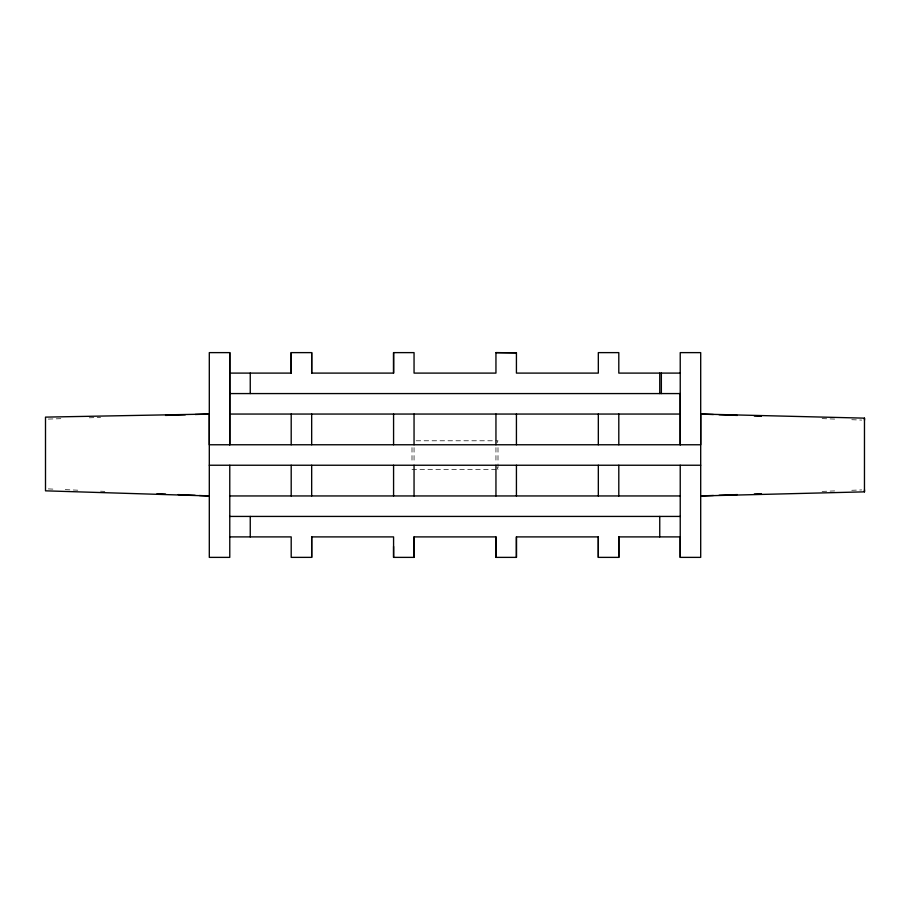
<?xml version="1.0" encoding="UTF-8"?>
<svg xmlns="http://www.w3.org/2000/svg" width="910" height="910" viewBox="0 0 910 910"><rect width="100%" height="100%" fill="white"/><g stroke="black" fill="none" stroke-linecap="round" stroke-linejoin="round"><path stroke-width="0.68" stroke-dasharray="4.55 3.41" d="M496.974 442.829L497.998 440.781L414.823 440.781M822.139 491.4L837.666 490.808M851.794 490.285L861.668 489.91M48.321 419.078L63.859 418.6M89.271 417.804L100.566 417.451M412.002 469.446L497.998 469.446L497.998 463.986M822.139 418.611L837.666 419.191M851.794 419.715L861.679 420.09M48.321 488.909L53.974 489.159M65.27 489.648L79.386 490.262M100.566 491.195L104.809 491.377M496.974 467.399L497.998 469.446M497.998 447.606L497.998 462.621M495.95 447.606L495.95 462.621M414.05 447.606L414.05 462.621M412.002 447.606L412.002 462.621"/><path stroke-width="1.36" d="M229.775 352.625L229.775 444.762L229.775 352.625L209.3 352.625L209.3 444.762L700.7 444.762L700.7 352.625L680.225 352.625L680.225 444.762L680.225 393.575L229.775 393.575M229.775 373.1L291.2 373.1L291.2 352.625L311.675 352.625L311.675 373.1L393.575 373.1L393.575 352.625L414.05 352.625L414.05 373.1L495.95 373.1L495.95 352.625L516.425 352.807L495.95 352.625M229.775 536.9L291.2 536.9L291.2 557.375L311.675 557.364L311.675 536.9L393.575 536.9L393.575 557.375L414.05 557.375L414.05 536.9L495.95 536.9L495.95 557.375L516.425 557.375L516.425 536.9L598.325 536.9L598.325 557.375L618.8 557.375L618.8 536.9L680.225 536.9L680.225 557.375L700.7 557.375L700.7 414.05L864.477 418.145L864.5 420.192M311.675 373.1L311.675 352.625M393.575 557.375L393.575 546.455M516.425 352.625L516.425 373.1L598.325 373.1L598.325 352.625L618.8 352.625L618.8 373.1L680.225 373.1M713.406 495.472L700.7 495.95L864.466 491.855L864.477 418.145M864.466 491.855L864.5 489.808M719.059 495.267L737.407 494.574M754.356 493.937L761.42 493.675M165.529 415.415L185.299 414.801M195.184 414.494L209.3 414.05L209.3 557.375L229.775 557.375L229.775 465.237M209.3 414.05L45.5 417.121L45.5 490.831L209.3 495.95L199.415 495.518M229.775 414.05L680.225 414.05M209.3 465.237L700.7 465.237M229.775 495.95L680.225 495.95M229.775 516.425L680.225 516.425M700.7 414.05L713.406 414.528M719.059 414.744L737.407 415.426M754.356 416.063L761.42 416.325M157.055 493.664L165.529 494.039M178.235 494.596L195.184 495.336M680.225 465.237L680.225 557.375M661.354 373.1L661.354 393.575M659.75 373.1L659.75 393.575M659.75 516.425L659.75 536.9M618.8 414.05L618.8 444.762M618.8 465.237L618.8 495.95M618.8 536.9L618.8 557.375M598.325 414.05L598.325 444.762M598.325 465.237L598.325 495.95M598.325 536.9L598.325 557.375M516.425 414.05L516.425 444.762M516.425 465.237L516.425 495.95M516.425 536.9L516.425 557.375M495.95 414.05L495.95 444.762M495.95 465.237L495.95 495.95M495.95 536.9L495.95 557.375M414.05 414.05L414.05 444.762M414.05 465.237L414.05 495.95M414.05 536.9L414.05 557.375M393.575 352.625L393.575 373.1M393.575 414.05L393.575 444.762M393.575 465.237L393.575 495.95M311.675 414.05L311.675 444.762M311.675 465.237L311.675 495.95M311.675 536.9L311.675 557.364M291.2 352.625L291.2 373.1M291.2 414.05L291.2 444.762M291.2 465.237L291.2 495.95M250.25 373.1L250.25 393.575M250.25 516.425L250.25 536.9"/></g></svg>
